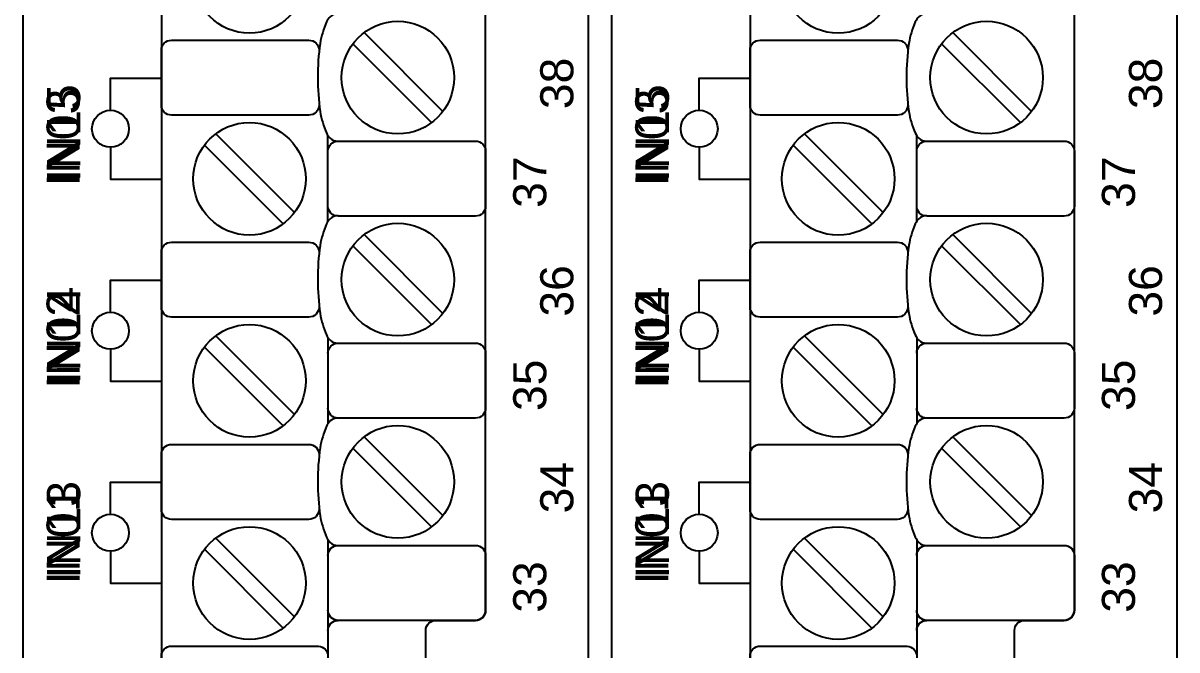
# Model space of a CAD drawing. Extents: x 1 to 47.7, y 0.3 to 34.2.
# Drawn here: x 35.039 to 38.469, y 15 to 16.862 of the extents above; entities that cross this region are included whole.
import ezdxf

# ---------------------------------------------------------------- set-up
doc = ezdxf.new("R2010")
doc.units = 0
doc.header["$MEASUREMENT"] = 0
for name, color, linetype in [('5_1__0__EMPTY', 7, 'CONTINUOUS'), ('5_2__2___8__OPTOISO_IND_LS', 7, 'CONTINUOUS'), ('5_3__7___8__OPTOISO_IND_LS', 7, 'CONTINUOUS'), ('5_4__4___24__OPTOISO_LS_IN', 7, 'CONTINUOUS'), ('5_5__D___24__OPTOISO_LS_IN', 7, 'CONTINUOUS'), ('5_6__8___8__OPTOISO_IND_LS', 7, 'CONTINUOUS'), ('6_1__0__EMPTY', 7, 'CONTINUOUS'), ('6_2__2___8__OPTOISO_IND_LS', 7, 'CONTINUOUS'), ('6_3__7___8__OPTOISO_IND_LS', 7, 'CONTINUOUS'), ('6_4__4___24__OPTOISO_LS_IN', 7, 'CONTINUOUS'), ('6_5__D___24__OPTOISO_LS_IN', 7, 'CONTINUOUS'), ('6_6__8___8__OPTOISO_IND_LS', 7, 'CONTINUOUS'), ('7_0______DWG_', 7, 'CONTINUOUS')]:
    doc.layers.add(name, color=color, linetype=linetype)
doc.styles.add('ARIAL', font='arial.ttf')

msp = doc.modelspace()

# ---------------------------------------------------------------- linework, layer by layer
at = {"layer": '5_1__0__EMPTY'}
msp.add_lwpolyline([(35.4497, 19.7815), (35.4497, 14.8004, 0.414215), (35.4797, 14.7704), (35.7925, 14.7705), (36.0373, 14.6796, 0.47859), (36.2358, 14.8246), (36.2358, 15.058, -0.414214), (36.2658, 15.088), (36.3838, 15.088, 0.414213), (36.4138, 15.118), (36.4139, 20.0998, 0.414214), (36.3839, 20.1298), (36.0709, 20.1298), (35.8261, 20.2207, 0.480048), (35.6279, 20.0757), (35.6279, 19.8415, -0.414214), (35.5979, 19.8115), (35.4797, 19.8115, 0.414212), (35.4497, 19.7815), (35.4497, 19.7815)], format="xyb", dxfattribs=at)
at = {"layer": '5_2__2___8__OPTOISO_IND_LS'}
for points in [[(36.3838, 15.088, 0.414213), (36.4138, 15.118), (36.4139, 20.0998, 0.414214), (36.3839, 20.1298), (36.0709, 20.1298), (35.8261, 20.2207, 0.480048), (35.6279, 20.0757), (35.6279, 19.8415, -0.414214), (35.5979, 19.8115), (35.4797, 19.8115, 0.414212), (35.4497, 19.7815), (35.4497, 19.7815), (35.4497, 14.8004, 0.414215), (35.4797, 14.7704), (35.7925, 14.7705), (36.0373, 14.6796, 0.47859), (36.2358, 14.8246), (36.2358, 15.058, -0.414214), (36.2658, 15.088)], [(35.9751, 16.8895, 0.191033), (35.9512, 16.881, 0.081668), (35.941, 16.8654, 0.0591), (35.9217, 16.8017, 0.034646), (35.9146, 16.7001, 0.03436), (35.9217, 16.5995, 0.0591), (35.941, 16.5357, 0.081668), (35.9512, 16.5201, 0.191033), (35.9751, 16.5116)], [(35.9184, 16.6265), (35.9184, 16.6186, -0.414214), (35.8884, 16.5886), (35.4797, 16.5886, -0.414214), (35.4497, 16.6186), (35.4497, 16.7814, -0.414214), (35.4797, 16.8114), (35.8884, 16.8114, -0.414214), (35.9184, 16.7814), (35.9184, 16.7746)], [(35.9451, 16.4816, -0.414214), (35.9751, 16.5116), (36.3838, 16.5116, -0.414214), (36.4138, 16.4816), (36.4138, 16.3187, -0.414214), (36.3838, 16.2887), (35.9751, 16.2887, -0.414214), (35.9451, 16.3187)], [(35.9751, 16.2895, 0.191033), (35.9512, 16.281, 0.081668), (35.941, 16.2654, 0.0591), (35.9217, 16.2017, 0.034646), (35.9146, 16.1001, 0.03436), (35.9217, 15.9994, 0.0591), (35.941, 15.9357, 0.081668), (35.9512, 15.9201, 0.191033), (35.9751, 15.9116)], [(35.9184, 16.0265), (35.9184, 16.0186, -0.414214), (35.8884, 15.9886), (35.4797, 15.9886, -0.414214), (35.4497, 16.0186), (35.4497, 16.1814, -0.414214), (35.4797, 16.2114), (35.8884, 16.2114, -0.414214), (35.9184, 16.1814), (35.9184, 16.1746)], [(35.9451, 15.8816, -0.414214), (35.9751, 15.9116), (36.3838, 15.9116, -0.414214), (36.4138, 15.8816), (36.4138, 15.7187, -0.414214), (36.3838, 15.6887), (35.9751, 15.6887, -0.414214), (35.9451, 15.7187)], [(35.9751, 15.6887, 0.191033), (35.9512, 15.6802, 0.081668), (35.941, 15.6646, 0.0591), (35.9217, 15.6009, 0.034646), (35.9146, 15.4994, 0.03436), (35.9217, 15.3987, 0.0591), (35.941, 15.335, 0.081668), (35.9512, 15.3193, 0.191033), (35.9751, 15.3108)], [(35.9184, 15.4257), (35.9184, 15.4178, -0.414214), (35.8884, 15.3878), (35.4797, 15.3878, -0.414214), (35.4497, 15.4178), (35.4497, 15.5807, -0.414214), (35.4797, 15.6107), (35.8884, 15.6107, -0.414214), (35.9184, 15.5807), (35.9184, 15.5739)], [(35.9451, 15.3273), (35.9451, 14.9692), (35.8553, 14.7833, -0.241986), (35.8355, 14.7705), (35.4797, 14.7704, -0.422157), (35.4498, 14.7971), (35.4497, 14.9814, -0.414214), (35.4797, 15.0114), (35.9168, 15.0114, -0.390527), (35.9451, 14.9814)], [(35.9451, 15.2808, -0.414214), (35.9751, 15.3108), (36.3838, 15.3108, -0.414214), (36.4138, 15.2808), (36.4138, 15.118, -0.414214), (36.3838, 15.088), (35.9751, 15.088, -0.414214), (35.9451, 15.118)], [(35.9451, 15.058, -0.414214), (35.9751, 15.088)]]:
    msp.add_lwpolyline(points, format="xyb", dxfattribs=at)
for points in [[(36.0525, 16.8339), (36.2866, 16.5998)], [(36.019, 16.8005), (36.2532, 16.5664)], [(35.2985, 16.6032), (35.2985, 16.6982), (35.4497, 16.6982)], [(35.6115, 16.5333), (35.8456, 16.2991)], [(35.5781, 16.4999), (35.8122, 16.2657)], [(35.9451, 16.273), (35.9451, 16.5281)], [(35.2985, 16.4932), (35.2985, 16.3982), (35.4497, 16.3982)], [(36.0525, 16.2339), (36.2866, 15.9998)], [(36.019, 16.2005), (36.2532, 15.9663)], [(35.2985, 16.0032), (35.2985, 16.0982), (35.4497, 16.0982)], [(35.6115, 15.9333), (35.8456, 15.6991)], [(35.9451, 15.9281), (35.9451, 15.6722)], [(35.2985, 15.8932), (35.2985, 15.7982), (35.4497, 15.7982)], [(35.5781, 15.8999), (35.8122, 15.6657)], [(36.0525, 15.6332), (36.2866, 15.399)], [(36.019, 15.5997), (36.2532, 15.3656)], [(35.2985, 15.4032), (35.2985, 15.4982), (35.4497, 15.4982)], [(35.6115, 15.3325), (35.8456, 15.0984)], [(35.5781, 15.2991), (35.8122, 15.0649)], [(35.2985, 15.2932), (35.2985, 15.1982), (35.4497, 15.1982)]]:
    msp.add_lwpolyline(points, dxfattribs=at)
for centre, radius in [((35.7118, 16.9995), 0.1673), ((36.1528, 16.7001), 0.1673), ((35.2985, 16.5482), 0.055), ((35.7118, 16.3995), 0.1673), ((36.1528, 16.1001), 0.1673), ((35.2985, 15.9482), 0.055), ((35.7118, 15.7995), 0.1673), ((36.1528, 15.4994), 0.1673), ((35.2985, 15.3482), 0.055), ((35.7118, 15.1987), 0.1673)]:
    msp.add_circle(centre, radius, dxfattribs=at)
at = {"layer": '5_3__7___8__OPTOISO_IND_LS'}
for points in [[(36.3838, 15.088, 0.414213), (36.4138, 15.118), (36.4139, 20.0998, 0.414214), (36.3839, 20.1298), (36.0709, 20.1298), (35.8261, 20.2207, 0.480048), (35.6279, 20.0757), (35.6279, 19.8415, -0.414214), (35.5979, 19.8115), (35.4797, 19.8115, 0.414212), (35.4497, 19.7815), (35.4497, 19.7815), (35.4497, 14.8004, 0.414215), (35.4797, 14.7704), (35.7925, 14.7705), (36.0373, 14.6796, 0.47859), (36.2358, 14.8246), (36.2358, 15.058, -0.414214), (36.2658, 15.088)], [(35.9751, 16.8895, 0.191033), (35.9512, 16.881, 0.081668), (35.941, 16.8654, 0.0591), (35.9217, 16.8017, 0.034646), (35.9146, 16.7001, 0.03436), (35.9217, 16.5995, 0.0591), (35.941, 16.5357, 0.081668), (35.9512, 16.5201, 0.191033), (35.9751, 16.5116)], [(35.9184, 16.6265), (35.9184, 16.6186, -0.414214), (35.8884, 16.5886), (35.4797, 16.5886, -0.414214), (35.4497, 16.6186), (35.4497, 16.7814, -0.414214), (35.4797, 16.8114), (35.8884, 16.8114, -0.414214), (35.9184, 16.7814), (35.9184, 16.7746)], [(35.9451, 16.4816, -0.414214), (35.9751, 16.5116), (36.3838, 16.5116, -0.414214), (36.4138, 16.4816), (36.4138, 16.3187, -0.414214), (36.3838, 16.2887), (35.9751, 16.2887, -0.414214), (35.9451, 16.3187)], [(35.9751, 16.2895, 0.191033), (35.9512, 16.281, 0.081668), (35.941, 16.2654, 0.0591), (35.9217, 16.2017, 0.034646), (35.9146, 16.1001, 0.03436), (35.9217, 15.9994, 0.0591), (35.941, 15.9357, 0.081668), (35.9512, 15.9201, 0.191033), (35.9751, 15.9116)], [(35.9184, 16.0265), (35.9184, 16.0186, -0.414214), (35.8884, 15.9886), (35.4797, 15.9886, -0.414214), (35.4497, 16.0186), (35.4497, 16.1814, -0.414214), (35.4797, 16.2114), (35.8884, 16.2114, -0.414214), (35.9184, 16.1814), (35.9184, 16.1746)], [(35.9451, 15.8816, -0.414214), (35.9751, 15.9116), (36.3838, 15.9116, -0.414214), (36.4138, 15.8816), (36.4138, 15.7187, -0.414214), (36.3838, 15.6887), (35.9751, 15.6887, -0.414214), (35.9451, 15.7187)], [(35.9751, 15.6887, 0.191033), (35.9512, 15.6802, 0.081668), (35.941, 15.6646, 0.0591), (35.9217, 15.6009, 0.034646), (35.9146, 15.4994, 0.03436), (35.9217, 15.3987, 0.0591), (35.941, 15.335, 0.081668), (35.9512, 15.3193, 0.191033), (35.9751, 15.3108)], [(35.9184, 15.4257), (35.9184, 15.4178, -0.414214), (35.8884, 15.3878), (35.4797, 15.3878, -0.414214), (35.4497, 15.4178), (35.4497, 15.5807, -0.414214), (35.4797, 15.6107), (35.8884, 15.6107, -0.414214), (35.9184, 15.5807), (35.9184, 15.5739)], [(35.9451, 15.3273), (35.9451, 14.9692), (35.8553, 14.7833, -0.241986), (35.8355, 14.7705), (35.4797, 14.7704, -0.422157), (35.4498, 14.7971), (35.4497, 14.9814, -0.414214), (35.4797, 15.0114), (35.9168, 15.0114, -0.390527), (35.9451, 14.9814)], [(35.9451, 15.2808, -0.414214), (35.9751, 15.3108), (36.3838, 15.3108, -0.414214), (36.4138, 15.2808), (36.4138, 15.118, -0.414214), (36.3838, 15.088), (35.9751, 15.088, -0.414214), (35.9451, 15.118)], [(35.9451, 15.058, -0.414214), (35.9751, 15.088)]]:
    msp.add_lwpolyline(points, format="xyb", dxfattribs=at)
for points in [[(36.0525, 16.8339), (36.2866, 16.5998)], [(36.019, 16.8005), (36.2532, 16.5664)], [(35.2985, 16.6032), (35.2985, 16.6982), (35.4497, 16.6982)], [(35.6115, 16.5333), (35.8456, 16.2991)], [(35.5781, 16.4999), (35.8122, 16.2657)], [(35.9451, 16.273), (35.9451, 16.5281)], [(35.2985, 16.4932), (35.2985, 16.3982), (35.4497, 16.3982)], [(36.0525, 16.2339), (36.2866, 15.9998)], [(36.019, 16.2005), (36.2532, 15.9663)], [(35.2985, 16.0032), (35.2985, 16.0982), (35.4497, 16.0982)], [(35.6115, 15.9333), (35.8456, 15.6991)], [(35.9451, 15.9281), (35.9451, 15.6722)], [(35.2985, 15.8932), (35.2985, 15.7982), (35.4497, 15.7982)], [(35.5781, 15.8999), (35.8122, 15.6657)], [(36.0525, 15.6332), (36.2866, 15.399)], [(36.019, 15.5997), (36.2532, 15.3656)], [(35.2985, 15.4032), (35.2985, 15.4982), (35.4497, 15.4982)], [(35.6115, 15.3325), (35.8456, 15.0984)], [(35.5781, 15.2991), (35.8122, 15.0649)], [(35.2985, 15.2932), (35.2985, 15.1982), (35.4497, 15.1982)]]:
    msp.add_lwpolyline(points, dxfattribs=at)
for centre, radius in [((35.7118, 16.9995), 0.1673), ((36.1528, 16.7001), 0.1673), ((35.2985, 16.5482), 0.055), ((35.7118, 16.3995), 0.1673), ((36.1528, 16.1001), 0.1673), ((35.2985, 15.9482), 0.055), ((35.7118, 15.7995), 0.1673), ((36.1528, 15.4994), 0.1673), ((35.2985, 15.3482), 0.055), ((35.7118, 15.1987), 0.1673)]:
    msp.add_circle(centre, radius, dxfattribs=at)
at = {"layer": '5_4__4___24__OPTOISO_LS_IN'}
for points in [[(36.3838, 15.088, 0.414213), (36.4138, 15.118), (36.4139, 20.0998, 0.414214), (36.3839, 20.1298), (36.0709, 20.1298), (35.8261, 20.2207, 0.480048), (35.6279, 20.0757), (35.6279, 19.8415, -0.414214), (35.5979, 19.8115), (35.4797, 19.8115, 0.414212), (35.4497, 19.7815), (35.4497, 19.7815), (35.4497, 14.8004, 0.414215), (35.4797, 14.7704), (35.7925, 14.7705), (36.0373, 14.6796, 0.47859), (36.2358, 14.8246), (36.2358, 15.058, -0.414214), (36.2658, 15.088)], [(35.9751, 16.8895, 0.191033), (35.9512, 16.881, 0.081668), (35.941, 16.8654, 0.0591), (35.9217, 16.8017, 0.034646), (35.9146, 16.7001, 0.03436), (35.9217, 16.5995, 0.0591), (35.941, 16.5357, 0.081668), (35.9512, 16.5201, 0.191033), (35.9751, 16.5116)], [(35.9184, 16.6265), (35.9184, 16.6186, -0.414214), (35.8884, 16.5886), (35.4797, 16.5886, -0.414214), (35.4497, 16.6186), (35.4497, 16.7814, -0.414214), (35.4797, 16.8114), (35.8884, 16.8114, -0.414214), (35.9184, 16.7814), (35.9184, 16.7746)], [(35.9451, 16.4816, -0.414214), (35.9751, 16.5116), (36.3838, 16.5116, -0.414214), (36.4138, 16.4816), (36.4138, 16.3187, -0.414214), (36.3838, 16.2887), (35.9751, 16.2887, -0.414214), (35.9451, 16.3187)], [(35.9751, 16.2895, 0.191033), (35.9512, 16.281, 0.081668), (35.941, 16.2654, 0.0591), (35.9217, 16.2017, 0.034646), (35.9146, 16.1001, 0.03436), (35.9217, 15.9994, 0.0591), (35.941, 15.9357, 0.081668), (35.9512, 15.9201, 0.191033), (35.9751, 15.9116)], [(35.9184, 16.0265), (35.9184, 16.0186, -0.414214), (35.8884, 15.9886), (35.4797, 15.9886, -0.414214), (35.4497, 16.0186), (35.4497, 16.1814, -0.414214), (35.4797, 16.2114), (35.8884, 16.2114, -0.414214), (35.9184, 16.1814), (35.9184, 16.1746)], [(35.9451, 15.8816, -0.414214), (35.9751, 15.9116), (36.3838, 15.9116, -0.414214), (36.4138, 15.8816), (36.4138, 15.7187, -0.414214), (36.3838, 15.6887), (35.9751, 15.6887, -0.414214), (35.9451, 15.7187)], [(35.9751, 15.6887, 0.191033), (35.9512, 15.6802, 0.081668), (35.941, 15.6646, 0.0591), (35.9217, 15.6009, 0.034646), (35.9146, 15.4994, 0.03436), (35.9217, 15.3987, 0.0591), (35.941, 15.335, 0.081668), (35.9512, 15.3193, 0.191033), (35.9751, 15.3108)], [(35.9184, 15.4257), (35.9184, 15.4178, -0.414214), (35.8884, 15.3878), (35.4797, 15.3878, -0.414214), (35.4497, 15.4178), (35.4497, 15.5807, -0.414214), (35.4797, 15.6107), (35.8884, 15.6107, -0.414214), (35.9184, 15.5807), (35.9184, 15.5739)], [(35.9451, 15.3273), (35.9451, 14.9692), (35.8553, 14.7833, -0.241986), (35.8355, 14.7705), (35.4797, 14.7704, -0.422157), (35.4498, 14.7971), (35.4497, 14.9814, -0.414214), (35.4797, 15.0114), (35.9168, 15.0114, -0.390527), (35.9451, 14.9814)], [(35.9451, 15.2808, -0.414214), (35.9751, 15.3108), (36.3838, 15.3108, -0.414214), (36.4138, 15.2808), (36.4138, 15.118, -0.414214), (36.3838, 15.088), (35.9751, 15.088, -0.414214), (35.9451, 15.118)], [(35.9451, 15.058, -0.414214), (35.9751, 15.088)]]:
    msp.add_lwpolyline(points, format="xyb", dxfattribs=at)
for points in [[(36.0525, 16.8339), (36.2866, 16.5998)], [(36.019, 16.8005), (36.2532, 16.5664)], [(35.2985, 16.6031), (35.2985, 16.6982), (35.4497, 16.6982)], [(35.6115, 16.5333), (35.8456, 16.2991)], [(35.5781, 16.4999), (35.8122, 16.2657)], [(35.9451, 16.273), (35.9451, 16.5281)], [(35.2985, 16.4931), (35.2985, 16.3982), (35.4497, 16.3982)], [(36.0525, 16.2339), (36.2866, 15.9998)], [(36.019, 16.2005), (36.2532, 15.9663)], [(35.2985, 16.0031), (35.2985, 16.0982), (35.4497, 16.0982)], [(35.6115, 15.9333), (35.8456, 15.6991)], [(35.9451, 15.9281), (35.9451, 15.6722)], [(35.2985, 15.8931), (35.2985, 15.7982), (35.4497, 15.7982)], [(35.5781, 15.8999), (35.8122, 15.6657)], [(36.0525, 15.6332), (36.2866, 15.399)], [(36.019, 15.5997), (36.2532, 15.3656)], [(35.2985, 15.4031), (35.2985, 15.4982), (35.4497, 15.4982)], [(35.6115, 15.3325), (35.8456, 15.0984)], [(35.5781, 15.2991), (35.8122, 15.0649)], [(35.2985, 15.2931), (35.2985, 15.1982), (35.4497, 15.1982)]]:
    msp.add_lwpolyline(points, dxfattribs=at)
for centre, radius in [((35.7118, 16.9995), 0.1673), ((36.1528, 16.7001), 0.1673), ((35.2985, 16.5481), 0.055), ((35.7118, 16.3995), 0.1673), ((36.1528, 16.1001), 0.1673), ((35.2985, 15.9481), 0.055), ((35.7118, 15.7995), 0.1673), ((36.1528, 15.4994), 0.1673), ((35.2985, 15.3481), 0.055), ((35.7118, 15.1987), 0.1673)]:
    msp.add_circle(centre, radius, dxfattribs=at)
at = {"layer": '5_5__D___24__OPTOISO_LS_IN'}
for points in [[(36.3838, 15.088, 0.414213), (36.4138, 15.118), (36.4139, 20.0998, 0.414214), (36.3839, 20.1298), (36.0709, 20.1298), (35.8261, 20.2207, 0.480048), (35.6279, 20.0757), (35.6279, 19.8415, -0.414214), (35.5979, 19.8115), (35.4797, 19.8115, 0.414212), (35.4497, 19.7815), (35.4497, 19.7815), (35.4497, 14.8004, 0.414215), (35.4797, 14.7704), (35.7925, 14.7705), (36.0373, 14.6796, 0.47859), (36.2358, 14.8246), (36.2358, 15.058, -0.414214), (36.2658, 15.088)], [(35.9751, 16.8895, 0.191033), (35.9512, 16.881, 0.081668), (35.941, 16.8654, 0.0591), (35.9217, 16.8017, 0.034646), (35.9146, 16.7001, 0.03436), (35.9217, 16.5995, 0.0591), (35.941, 16.5357, 0.081668), (35.9512, 16.5201, 0.191033), (35.9751, 16.5116)], [(35.9184, 16.6265), (35.9184, 16.6186, -0.414214), (35.8884, 16.5886), (35.4797, 16.5886, -0.414214), (35.4497, 16.6186), (35.4497, 16.7814, -0.414214), (35.4797, 16.8114), (35.8884, 16.8114, -0.414214), (35.9184, 16.7814), (35.9184, 16.7746)], [(35.9451, 16.4816, -0.414214), (35.9751, 16.5116), (36.3838, 16.5116, -0.414214), (36.4138, 16.4816), (36.4138, 16.3187, -0.414214), (36.3838, 16.2887), (35.9751, 16.2887, -0.414214), (35.9451, 16.3187)], [(35.9751, 16.2895, 0.191033), (35.9512, 16.281, 0.081668), (35.941, 16.2654, 0.0591), (35.9217, 16.2017, 0.034646), (35.9146, 16.1001, 0.03436), (35.9217, 15.9994, 0.0591), (35.941, 15.9357, 0.081668), (35.9512, 15.9201, 0.191033), (35.9751, 15.9116)], [(35.9184, 16.0265), (35.9184, 16.0186, -0.414214), (35.8884, 15.9886), (35.4797, 15.9886, -0.414214), (35.4497, 16.0186), (35.4497, 16.1814, -0.414214), (35.4797, 16.2114), (35.8884, 16.2114, -0.414214), (35.9184, 16.1814), (35.9184, 16.1746)], [(35.9451, 15.8816, -0.414214), (35.9751, 15.9116), (36.3838, 15.9116, -0.414214), (36.4138, 15.8816), (36.4138, 15.7187, -0.414214), (36.3838, 15.6887), (35.9751, 15.6887, -0.414214), (35.9451, 15.7187)], [(35.9751, 15.6887, 0.191033), (35.9512, 15.6802, 0.081668), (35.941, 15.6646, 0.0591), (35.9217, 15.6009, 0.034646), (35.9146, 15.4994, 0.03436), (35.9217, 15.3987, 0.0591), (35.941, 15.335, 0.081668), (35.9512, 15.3193, 0.191033), (35.9751, 15.3108)], [(35.9184, 15.4257), (35.9184, 15.4178, -0.414214), (35.8884, 15.3878), (35.4797, 15.3878, -0.414214), (35.4497, 15.4178), (35.4497, 15.5807, -0.414214), (35.4797, 15.6107), (35.8884, 15.6107, -0.414214), (35.9184, 15.5807), (35.9184, 15.5739)], [(35.9451, 15.3273), (35.9451, 14.9692), (35.8553, 14.7833, -0.241986), (35.8355, 14.7705), (35.4797, 14.7704, -0.422157), (35.4498, 14.7971), (35.4497, 14.9814, -0.414214), (35.4797, 15.0114), (35.9168, 15.0114, -0.390527), (35.9451, 14.9814)], [(35.9451, 15.2808, -0.414214), (35.9751, 15.3108), (36.3838, 15.3108, -0.414214), (36.4138, 15.2808), (36.4138, 15.118, -0.414214), (36.3838, 15.088), (35.9751, 15.088, -0.414214), (35.9451, 15.118)], [(35.9451, 15.058, -0.414214), (35.9751, 15.088)]]:
    msp.add_lwpolyline(points, format="xyb", dxfattribs=at)
for points in [[(36.0525, 16.8339), (36.2866, 16.5998)], [(36.019, 16.8005), (36.2532, 16.5664)], [(35.2985, 16.6031), (35.2985, 16.6982), (35.4497, 16.6982)], [(35.6115, 16.5333), (35.8456, 16.2991)], [(35.5781, 16.4999), (35.8122, 16.2657)], [(35.9451, 16.273), (35.9451, 16.5281)], [(35.2985, 16.4931), (35.2985, 16.3982), (35.4497, 16.3982)], [(36.0525, 16.2339), (36.2866, 15.9998)], [(36.019, 16.2005), (36.2532, 15.9663)], [(35.2985, 16.0031), (35.2985, 16.0982), (35.4497, 16.0982)], [(35.6115, 15.9333), (35.8456, 15.6991)], [(35.9451, 15.9281), (35.9451, 15.6722)], [(35.2985, 15.8931), (35.2985, 15.7982), (35.4497, 15.7982)], [(35.5781, 15.8999), (35.8122, 15.6657)], [(36.0525, 15.6332), (36.2866, 15.399)], [(36.019, 15.5997), (36.2532, 15.3656)], [(35.2985, 15.4031), (35.2985, 15.4982), (35.4497, 15.4982)], [(35.6115, 15.3325), (35.8456, 15.0984)], [(35.5781, 15.2991), (35.8122, 15.0649)], [(35.2985, 15.2931), (35.2985, 15.1982), (35.4497, 15.1982)]]:
    msp.add_lwpolyline(points, dxfattribs=at)
for centre, radius in [((35.7118, 16.9995), 0.1673), ((36.1528, 16.7001), 0.1673), ((35.2985, 16.5481), 0.055), ((35.7118, 16.3995), 0.1673), ((36.1528, 16.1001), 0.1673), ((35.2985, 15.9481), 0.055), ((35.7118, 15.7995), 0.1673), ((36.1528, 15.4994), 0.1673), ((35.2985, 15.3481), 0.055), ((35.7118, 15.1987), 0.1673)]:
    msp.add_circle(centre, radius, dxfattribs=at)
at = {"layer": '5_6__8___8__OPTOISO_IND_LS'}
for points in [[(36.3838, 15.088, 0.414213), (36.4138, 15.118), (36.4139, 20.0998, 0.414214), (36.3839, 20.1298), (36.0709, 20.1298), (35.8261, 20.2207, 0.480048), (35.6279, 20.0757), (35.6279, 19.8415, -0.414214), (35.5979, 19.8115), (35.4797, 19.8115, 0.414212), (35.4497, 19.7815), (35.4497, 19.7815), (35.4497, 14.8004, 0.414215), (35.4797, 14.7704), (35.7925, 14.7705), (36.0373, 14.6796, 0.47859), (36.2358, 14.8246), (36.2358, 15.058, -0.414214), (36.2658, 15.088)], [(35.9751, 16.8895, 0.191033), (35.9512, 16.881, 0.081668), (35.941, 16.8654, 0.0591), (35.9217, 16.8017, 0.034646), (35.9146, 16.7001, 0.03436), (35.9217, 16.5995, 0.0591), (35.941, 16.5357, 0.081668), (35.9512, 16.5201, 0.191033), (35.9751, 16.5116)], [(35.9184, 16.6265), (35.9184, 16.6186, -0.414214), (35.8884, 16.5886), (35.4797, 16.5886, -0.414214), (35.4497, 16.6186), (35.4497, 16.7814, -0.414214), (35.4797, 16.8114), (35.8884, 16.8114, -0.414214), (35.9184, 16.7814), (35.9184, 16.7746)], [(35.9451, 16.4816, -0.414214), (35.9751, 16.5116), (36.3838, 16.5116, -0.414214), (36.4138, 16.4816), (36.4138, 16.3187, -0.414214), (36.3838, 16.2887), (35.9751, 16.2887, -0.414214), (35.9451, 16.3187)], [(35.9751, 16.2895, 0.191033), (35.9512, 16.281, 0.081668), (35.941, 16.2654, 0.0591), (35.9217, 16.2017, 0.034646), (35.9146, 16.1001, 0.03436), (35.9217, 15.9994, 0.0591), (35.941, 15.9357, 0.081668), (35.9512, 15.9201, 0.191033), (35.9751, 15.9116)], [(35.9184, 16.0265), (35.9184, 16.0186, -0.414214), (35.8884, 15.9886), (35.4797, 15.9886, -0.414214), (35.4497, 16.0186), (35.4497, 16.1814, -0.414214), (35.4797, 16.2114), (35.8884, 16.2114, -0.414214), (35.9184, 16.1814), (35.9184, 16.1746)], [(35.9451, 15.8816, -0.414214), (35.9751, 15.9116), (36.3838, 15.9116, -0.414214), (36.4138, 15.8816), (36.4138, 15.7187, -0.414214), (36.3838, 15.6887), (35.9751, 15.6887, -0.414214), (35.9451, 15.7187)], [(35.9751, 15.6887, 0.191033), (35.9512, 15.6802, 0.081668), (35.941, 15.6646, 0.0591), (35.9217, 15.6009, 0.034646), (35.9146, 15.4994, 0.03436), (35.9217, 15.3987, 0.0591), (35.941, 15.335, 0.081668), (35.9512, 15.3193, 0.191033), (35.9751, 15.3108)], [(35.9184, 15.4257), (35.9184, 15.4178, -0.414214), (35.8884, 15.3878), (35.4797, 15.3878, -0.414214), (35.4497, 15.4178), (35.4497, 15.5807, -0.414214), (35.4797, 15.6107), (35.8884, 15.6107, -0.414214), (35.9184, 15.5807), (35.9184, 15.5739)], [(35.9451, 15.3273), (35.9451, 14.9692), (35.8553, 14.7833, -0.241986), (35.8355, 14.7705), (35.4797, 14.7704, -0.422157), (35.4498, 14.7971), (35.4497, 14.9814, -0.414214), (35.4797, 15.0114), (35.9168, 15.0114, -0.390527), (35.9451, 14.9814)], [(35.9451, 15.2808, -0.414214), (35.9751, 15.3108), (36.3838, 15.3108, -0.414214), (36.4138, 15.2808), (36.4138, 15.118, -0.414214), (36.3838, 15.088), (35.9751, 15.088, -0.414214), (35.9451, 15.118)], [(35.9451, 15.058, -0.414214), (35.9751, 15.088)]]:
    msp.add_lwpolyline(points, format="xyb", dxfattribs=at)
for points in [[(36.0525, 16.8339), (36.2866, 16.5998)], [(36.019, 16.8005), (36.2532, 16.5664)], [(35.2985, 16.6032), (35.2985, 16.6982), (35.4497, 16.6982)], [(35.6115, 16.5333), (35.8456, 16.2991)], [(35.5781, 16.4999), (35.8122, 16.2657)], [(35.9451, 16.273), (35.9451, 16.5281)], [(35.2985, 16.4932), (35.2985, 16.3982), (35.4497, 16.3982)], [(36.0525, 16.2339), (36.2866, 15.9998)], [(36.019, 16.2005), (36.2532, 15.9663)], [(35.2985, 16.0032), (35.2985, 16.0982), (35.4497, 16.0982)], [(35.6115, 15.9333), (35.8456, 15.6991)], [(35.9451, 15.9281), (35.9451, 15.6722)], [(35.2985, 15.8932), (35.2985, 15.7982), (35.4497, 15.7982)], [(35.5781, 15.8999), (35.8122, 15.6657)], [(36.0525, 15.6332), (36.2866, 15.399)], [(36.019, 15.5997), (36.2532, 15.3656)], [(35.2985, 15.4032), (35.2985, 15.4982), (35.4497, 15.4982)], [(35.6115, 15.3325), (35.8456, 15.0984)], [(35.5781, 15.2991), (35.8122, 15.0649)], [(35.2985, 15.2932), (35.2985, 15.1982), (35.4497, 15.1982)]]:
    msp.add_lwpolyline(points, dxfattribs=at)
for centre, radius in [((35.7118, 16.9995), 0.1673), ((36.1528, 16.7001), 0.1673), ((35.2985, 16.5482), 0.055), ((35.7118, 16.3995), 0.1673), ((36.1528, 16.1001), 0.1673), ((35.2985, 15.9482), 0.055), ((35.7118, 15.7995), 0.1673), ((36.1528, 15.4994), 0.1673), ((35.2985, 15.3482), 0.055), ((35.7118, 15.1987), 0.1673)]:
    msp.add_circle(centre, radius, dxfattribs=at)
at = {"layer": '6_1__0__EMPTY'}
msp.add_lwpolyline([(37.1997, 19.7815), (37.1997, 14.8004, 0.414215), (37.2297, 14.7704), (37.5425, 14.7705), (37.7873, 14.6796, 0.47859), (37.9858, 14.8246), (37.9858, 15.058, -0.414214), (38.0158, 15.088), (38.1338, 15.088, 0.414213), (38.1638, 15.118), (38.1639, 20.0998, 0.414214), (38.1339, 20.1298), (37.8209, 20.1298), (37.5761, 20.2207, 0.480048), (37.3779, 20.0757), (37.3779, 19.8415, -0.414214), (37.3479, 19.8115), (37.2297, 19.8115, 0.414212), (37.1997, 19.7815), (37.1997, 19.7815)], format="xyb", dxfattribs=at)
at = {"layer": '6_2__2___8__OPTOISO_IND_LS'}
for points in [[(38.1338, 15.088, 0.414213), (38.1638, 15.118), (38.1639, 20.0998, 0.414214), (38.1339, 20.1298), (37.8209, 20.1298), (37.5761, 20.2207, 0.480048), (37.3779, 20.0757), (37.3779, 19.8415, -0.414214), (37.3479, 19.8115), (37.2297, 19.8115, 0.414212), (37.1997, 19.7815), (37.1997, 19.7815), (37.1997, 14.8004, 0.414215), (37.2297, 14.7704), (37.5425, 14.7705), (37.7873, 14.6796, 0.47859), (37.9858, 14.8246), (37.9858, 15.058, -0.414214), (38.0158, 15.088)], [(37.7251, 16.8895, 0.191033), (37.7012, 16.881, 0.081668), (37.691, 16.8654, 0.0591), (37.6717, 16.8017, 0.034646), (37.6646, 16.7001, 0.03436), (37.6717, 16.5995, 0.0591), (37.691, 16.5357, 0.081668), (37.7012, 16.5201, 0.191033), (37.7251, 16.5116)], [(37.6684, 16.6265), (37.6684, 16.6186, -0.414214), (37.6384, 16.5886), (37.2297, 16.5886, -0.414214), (37.1997, 16.6186), (37.1997, 16.7814, -0.414214), (37.2297, 16.8114), (37.6384, 16.8114, -0.414214), (37.6684, 16.7814), (37.6684, 16.7746)], [(37.6951, 16.4816, -0.414214), (37.7251, 16.5116), (38.1338, 16.5116, -0.414214), (38.1638, 16.4816), (38.1638, 16.3187, -0.414214), (38.1338, 16.2887), (37.7251, 16.2887, -0.414214), (37.6951, 16.3187)], [(37.7251, 16.2895, 0.191033), (37.7012, 16.281, 0.081668), (37.691, 16.2654, 0.0591), (37.6717, 16.2017, 0.034646), (37.6646, 16.1001, 0.03436), (37.6717, 15.9994, 0.0591), (37.691, 15.9357, 0.081668), (37.7012, 15.9201, 0.191033), (37.7251, 15.9116)], [(37.6684, 16.0265), (37.6684, 16.0186, -0.414214), (37.6384, 15.9886), (37.2297, 15.9886, -0.414214), (37.1997, 16.0186), (37.1997, 16.1814, -0.414214), (37.2297, 16.2114), (37.6384, 16.2114, -0.414214), (37.6684, 16.1814), (37.6684, 16.1746)], [(37.6951, 15.8816, -0.414214), (37.7251, 15.9116), (38.1338, 15.9116, -0.414214), (38.1638, 15.8816), (38.1638, 15.7187, -0.414214), (38.1338, 15.6887), (37.7251, 15.6887, -0.414214), (37.6951, 15.7187)], [(37.7251, 15.6887, 0.191033), (37.7012, 15.6802, 0.081668), (37.691, 15.6646, 0.0591), (37.6717, 15.6009, 0.034646), (37.6646, 15.4994, 0.03436), (37.6717, 15.3987, 0.0591), (37.691, 15.335, 0.081668), (37.7012, 15.3193, 0.191033), (37.7251, 15.3108)], [(37.6684, 15.4257), (37.6684, 15.4178, -0.414214), (37.6384, 15.3878), (37.2297, 15.3878, -0.414214), (37.1997, 15.4178), (37.1997, 15.5807, -0.414214), (37.2297, 15.6107), (37.6384, 15.6107, -0.414214), (37.6684, 15.5807), (37.6684, 15.5739)], [(37.6951, 15.3273), (37.6951, 14.9692), (37.6053, 14.7833, -0.241986), (37.5855, 14.7705), (37.2297, 14.7704, -0.422157), (37.1998, 14.7971), (37.1997, 14.9814, -0.414214), (37.2297, 15.0114), (37.6668, 15.0114, -0.390527), (37.6951, 14.9814)], [(37.6951, 15.2808, -0.414214), (37.7251, 15.3108), (38.1338, 15.3108, -0.414214), (38.1638, 15.2808), (38.1638, 15.118, -0.414214), (38.1338, 15.088), (37.7251, 15.088, -0.414214), (37.6951, 15.118)], [(37.6951, 15.058, -0.414214), (37.7251, 15.088)]]:
    msp.add_lwpolyline(points, format="xyb", dxfattribs=at)
for points in [[(37.8025, 16.8339), (38.0366, 16.5998)], [(37.769, 16.8005), (38.0032, 16.5664)], [(37.0485, 16.6032), (37.0485, 16.6982), (37.1997, 16.6982)], [(37.3615, 16.5333), (37.5956, 16.2991)], [(37.3281, 16.4999), (37.5622, 16.2657)], [(37.6951, 16.273), (37.6951, 16.5281)], [(37.0485, 16.4932), (37.0485, 16.3982), (37.1997, 16.3982)], [(37.8025, 16.2339), (38.0366, 15.9998)], [(37.769, 16.2005), (38.0032, 15.9663)], [(37.0485, 16.0032), (37.0485, 16.0982), (37.1997, 16.0982)], [(37.3615, 15.9333), (37.5956, 15.6991)], [(37.6951, 15.9281), (37.6951, 15.6722)], [(37.0485, 15.8932), (37.0485, 15.7982), (37.1997, 15.7982)], [(37.3281, 15.8999), (37.5622, 15.6657)], [(37.8025, 15.6332), (38.0366, 15.399)], [(37.769, 15.5997), (38.0032, 15.3656)], [(37.0485, 15.4032), (37.0485, 15.4982), (37.1997, 15.4982)], [(37.3615, 15.3325), (37.5956, 15.0984)], [(37.3281, 15.2991), (37.5622, 15.0649)], [(37.0485, 15.2932), (37.0485, 15.1982), (37.1997, 15.1982)]]:
    msp.add_lwpolyline(points, dxfattribs=at)
for centre, radius in [((37.4618, 16.9995), 0.1673), ((37.9028, 16.7001), 0.1673), ((37.0485, 16.5482), 0.055), ((37.4618, 16.3995), 0.1673), ((37.9028, 16.1001), 0.1673), ((37.0485, 15.9482), 0.055), ((37.4618, 15.7995), 0.1673), ((37.9028, 15.4994), 0.1673), ((37.0485, 15.3482), 0.055), ((37.4618, 15.1987), 0.1673)]:
    msp.add_circle(centre, radius, dxfattribs=at)
at = {"layer": '6_3__7___8__OPTOISO_IND_LS'}
for points in [[(38.1338, 15.088, 0.414213), (38.1638, 15.118), (38.1639, 20.0998, 0.414214), (38.1339, 20.1298), (37.8209, 20.1298), (37.5761, 20.2207, 0.480048), (37.3779, 20.0757), (37.3779, 19.8415, -0.414214), (37.3479, 19.8115), (37.2297, 19.8115, 0.414212), (37.1997, 19.7815), (37.1997, 19.7815), (37.1997, 14.8004, 0.414215), (37.2297, 14.7704), (37.5425, 14.7705), (37.7873, 14.6796, 0.47859), (37.9858, 14.8246), (37.9858, 15.058, -0.414214), (38.0158, 15.088)], [(37.7251, 16.8895, 0.191033), (37.7012, 16.881, 0.081668), (37.691, 16.8654, 0.0591), (37.6717, 16.8017, 0.034646), (37.6646, 16.7001, 0.03436), (37.6717, 16.5995, 0.0591), (37.691, 16.5357, 0.081668), (37.7012, 16.5201, 0.191033), (37.7251, 16.5116)], [(37.6684, 16.6265), (37.6684, 16.6186, -0.414214), (37.6384, 16.5886), (37.2297, 16.5886, -0.414214), (37.1997, 16.6186), (37.1997, 16.7814, -0.414214), (37.2297, 16.8114), (37.6384, 16.8114, -0.414214), (37.6684, 16.7814), (37.6684, 16.7746)], [(37.6951, 16.4816, -0.414214), (37.7251, 16.5116), (38.1338, 16.5116, -0.414214), (38.1638, 16.4816), (38.1638, 16.3187, -0.414214), (38.1338, 16.2887), (37.7251, 16.2887, -0.414214), (37.6951, 16.3187)], [(37.7251, 16.2895, 0.191033), (37.7012, 16.281, 0.081668), (37.691, 16.2654, 0.0591), (37.6717, 16.2017, 0.034646), (37.6646, 16.1001, 0.03436), (37.6717, 15.9994, 0.0591), (37.691, 15.9357, 0.081668), (37.7012, 15.9201, 0.191033), (37.7251, 15.9116)], [(37.6684, 16.0265), (37.6684, 16.0186, -0.414214), (37.6384, 15.9886), (37.2297, 15.9886, -0.414214), (37.1997, 16.0186), (37.1997, 16.1814, -0.414214), (37.2297, 16.2114), (37.6384, 16.2114, -0.414214), (37.6684, 16.1814), (37.6684, 16.1746)], [(37.6951, 15.8816, -0.414214), (37.7251, 15.9116), (38.1338, 15.9116, -0.414214), (38.1638, 15.8816), (38.1638, 15.7187, -0.414214), (38.1338, 15.6887), (37.7251, 15.6887, -0.414214), (37.6951, 15.7187)], [(37.7251, 15.6887, 0.191033), (37.7012, 15.6802, 0.081668), (37.691, 15.6646, 0.0591), (37.6717, 15.6009, 0.034646), (37.6646, 15.4994, 0.03436), (37.6717, 15.3987, 0.0591), (37.691, 15.335, 0.081668), (37.7012, 15.3193, 0.191033), (37.7251, 15.3108)], [(37.6684, 15.4257), (37.6684, 15.4178, -0.414214), (37.6384, 15.3878), (37.2297, 15.3878, -0.414214), (37.1997, 15.4178), (37.1997, 15.5807, -0.414214), (37.2297, 15.6107), (37.6384, 15.6107, -0.414214), (37.6684, 15.5807), (37.6684, 15.5739)], [(37.6951, 15.3273), (37.6951, 14.9692), (37.6053, 14.7833, -0.241986), (37.5855, 14.7705), (37.2297, 14.7704, -0.422157), (37.1998, 14.7971), (37.1997, 14.9814, -0.414214), (37.2297, 15.0114), (37.6668, 15.0114, -0.390527), (37.6951, 14.9814)], [(37.6951, 15.2808, -0.414214), (37.7251, 15.3108), (38.1338, 15.3108, -0.414214), (38.1638, 15.2808), (38.1638, 15.118, -0.414214), (38.1338, 15.088), (37.7251, 15.088, -0.414214), (37.6951, 15.118)], [(37.6951, 15.058, -0.414214), (37.7251, 15.088)]]:
    msp.add_lwpolyline(points, format="xyb", dxfattribs=at)
for points in [[(37.8025, 16.8339), (38.0366, 16.5998)], [(37.769, 16.8005), (38.0032, 16.5664)], [(37.0485, 16.6032), (37.0485, 16.6982), (37.1997, 16.6982)], [(37.3615, 16.5333), (37.5956, 16.2991)], [(37.3281, 16.4999), (37.5622, 16.2657)], [(37.6951, 16.273), (37.6951, 16.5281)], [(37.0485, 16.4932), (37.0485, 16.3982), (37.1997, 16.3982)], [(37.8025, 16.2339), (38.0366, 15.9998)], [(37.769, 16.2005), (38.0032, 15.9663)], [(37.0485, 16.0032), (37.0485, 16.0982), (37.1997, 16.0982)], [(37.3615, 15.9333), (37.5956, 15.6991)], [(37.6951, 15.9281), (37.6951, 15.6722)], [(37.0485, 15.8932), (37.0485, 15.7982), (37.1997, 15.7982)], [(37.3281, 15.8999), (37.5622, 15.6657)], [(37.8025, 15.6332), (38.0366, 15.399)], [(37.769, 15.5997), (38.0032, 15.3656)], [(37.0485, 15.4032), (37.0485, 15.4982), (37.1997, 15.4982)], [(37.3615, 15.3325), (37.5956, 15.0984)], [(37.3281, 15.2991), (37.5622, 15.0649)], [(37.0485, 15.2932), (37.0485, 15.1982), (37.1997, 15.1982)]]:
    msp.add_lwpolyline(points, dxfattribs=at)
for centre, radius in [((37.4618, 16.9995), 0.1673), ((37.9028, 16.7001), 0.1673), ((37.0485, 16.5482), 0.055), ((37.4618, 16.3995), 0.1673), ((37.9028, 16.1001), 0.1673), ((37.0485, 15.9482), 0.055), ((37.4618, 15.7995), 0.1673), ((37.9028, 15.4994), 0.1673), ((37.0485, 15.3482), 0.055), ((37.4618, 15.1987), 0.1673)]:
    msp.add_circle(centre, radius, dxfattribs=at)
at = {"layer": '6_4__4___24__OPTOISO_LS_IN'}
for points in [[(38.1338, 15.088, 0.414213), (38.1638, 15.118), (38.1639, 20.0998, 0.414214), (38.1339, 20.1298), (37.8209, 20.1298), (37.5761, 20.2207, 0.480048), (37.3779, 20.0757), (37.3779, 19.8415, -0.414214), (37.3479, 19.8115), (37.2297, 19.8115, 0.414212), (37.1997, 19.7815), (37.1997, 19.7815), (37.1997, 14.8004, 0.414215), (37.2297, 14.7704), (37.5425, 14.7705), (37.7873, 14.6796, 0.47859), (37.9858, 14.8246), (37.9858, 15.058, -0.414214), (38.0158, 15.088)], [(37.7251, 16.8895, 0.191033), (37.7012, 16.881, 0.081668), (37.691, 16.8654, 0.0591), (37.6717, 16.8017, 0.034646), (37.6646, 16.7001, 0.03436), (37.6717, 16.5995, 0.0591), (37.691, 16.5357, 0.081668), (37.7012, 16.5201, 0.191033), (37.7251, 16.5116)], [(37.6684, 16.6265), (37.6684, 16.6186, -0.414214), (37.6384, 16.5886), (37.2297, 16.5886, -0.414214), (37.1997, 16.6186), (37.1997, 16.7814, -0.414214), (37.2297, 16.8114), (37.6384, 16.8114, -0.414214), (37.6684, 16.7814), (37.6684, 16.7746)], [(37.6951, 16.4816, -0.414214), (37.7251, 16.5116), (38.1338, 16.5116, -0.414214), (38.1638, 16.4816), (38.1638, 16.3187, -0.414214), (38.1338, 16.2887), (37.7251, 16.2887, -0.414214), (37.6951, 16.3187)], [(37.7251, 16.2895, 0.191033), (37.7012, 16.281, 0.081668), (37.691, 16.2654, 0.0591), (37.6717, 16.2017, 0.034646), (37.6646, 16.1001, 0.03436), (37.6717, 15.9994, 0.0591), (37.691, 15.9357, 0.081668), (37.7012, 15.9201, 0.191033), (37.7251, 15.9116)], [(37.6684, 16.0265), (37.6684, 16.0186, -0.414214), (37.6384, 15.9886), (37.2297, 15.9886, -0.414214), (37.1997, 16.0186), (37.1997, 16.1814, -0.414214), (37.2297, 16.2114), (37.6384, 16.2114, -0.414214), (37.6684, 16.1814), (37.6684, 16.1746)], [(37.6951, 15.8816, -0.414214), (37.7251, 15.9116), (38.1338, 15.9116, -0.414214), (38.1638, 15.8816), (38.1638, 15.7187, -0.414214), (38.1338, 15.6887), (37.7251, 15.6887, -0.414214), (37.6951, 15.7187)], [(37.7251, 15.6887, 0.191033), (37.7012, 15.6802, 0.081668), (37.691, 15.6646, 0.0591), (37.6717, 15.6009, 0.034646), (37.6646, 15.4994, 0.03436), (37.6717, 15.3987, 0.0591), (37.691, 15.335, 0.081668), (37.7012, 15.3193, 0.191033), (37.7251, 15.3108)], [(37.6684, 15.4257), (37.6684, 15.4178, -0.414214), (37.6384, 15.3878), (37.2297, 15.3878, -0.414214), (37.1997, 15.4178), (37.1997, 15.5807, -0.414214), (37.2297, 15.6107), (37.6384, 15.6107, -0.414214), (37.6684, 15.5807), (37.6684, 15.5739)], [(37.6951, 15.3273), (37.6951, 14.9692), (37.6053, 14.7833, -0.241986), (37.5855, 14.7705), (37.2297, 14.7704, -0.422157), (37.1998, 14.7971), (37.1997, 14.9814, -0.414214), (37.2297, 15.0114), (37.6668, 15.0114, -0.390527), (37.6951, 14.9814)], [(37.6951, 15.2808, -0.414214), (37.7251, 15.3108), (38.1338, 15.3108, -0.414214), (38.1638, 15.2808), (38.1638, 15.118, -0.414214), (38.1338, 15.088), (37.7251, 15.088, -0.414214), (37.6951, 15.118)], [(37.6951, 15.058, -0.414214), (37.7251, 15.088)]]:
    msp.add_lwpolyline(points, format="xyb", dxfattribs=at)
for points in [[(37.8025, 16.8339), (38.0366, 16.5998)], [(37.769, 16.8005), (38.0032, 16.5664)], [(37.0485, 16.6031), (37.0485, 16.6982), (37.1997, 16.6982)], [(37.3615, 16.5333), (37.5956, 16.2991)], [(37.3281, 16.4999), (37.5622, 16.2657)], [(37.6951, 16.273), (37.6951, 16.5281)], [(37.0485, 16.4931), (37.0485, 16.3982), (37.1997, 16.3982)], [(37.8025, 16.2339), (38.0366, 15.9998)], [(37.769, 16.2005), (38.0032, 15.9663)], [(37.0485, 16.0031), (37.0485, 16.0982), (37.1997, 16.0982)], [(37.3615, 15.9333), (37.5956, 15.6991)], [(37.6951, 15.9281), (37.6951, 15.6722)], [(37.0485, 15.8931), (37.0485, 15.7982), (37.1997, 15.7982)], [(37.3281, 15.8999), (37.5622, 15.6657)], [(37.8025, 15.6332), (38.0366, 15.399)], [(37.769, 15.5997), (38.0032, 15.3656)], [(37.0485, 15.4031), (37.0485, 15.4982), (37.1997, 15.4982)], [(37.3615, 15.3325), (37.5956, 15.0984)], [(37.3281, 15.2991), (37.5622, 15.0649)], [(37.0485, 15.2931), (37.0485, 15.1982), (37.1997, 15.1982)]]:
    msp.add_lwpolyline(points, dxfattribs=at)
for centre, radius in [((37.4618, 16.9995), 0.1673), ((37.9028, 16.7001), 0.1673), ((37.0485, 16.5481), 0.055), ((37.4618, 16.3995), 0.1673), ((37.9028, 16.1001), 0.1673), ((37.0485, 15.9481), 0.055), ((37.4618, 15.7995), 0.1673), ((37.9028, 15.4994), 0.1673), ((37.0485, 15.3481), 0.055), ((37.4618, 15.1987), 0.1673)]:
    msp.add_circle(centre, radius, dxfattribs=at)
at = {"layer": '6_5__D___24__OPTOISO_LS_IN'}
for points in [[(38.1338, 15.088, 0.414213), (38.1638, 15.118), (38.1639, 20.0998, 0.414214), (38.1339, 20.1298), (37.8209, 20.1298), (37.5761, 20.2207, 0.480048), (37.3779, 20.0757), (37.3779, 19.8415, -0.414214), (37.3479, 19.8115), (37.2297, 19.8115, 0.414212), (37.1997, 19.7815), (37.1997, 19.7815), (37.1997, 14.8004, 0.414215), (37.2297, 14.7704), (37.5425, 14.7705), (37.7873, 14.6796, 0.47859), (37.9858, 14.8246), (37.9858, 15.058, -0.414214), (38.0158, 15.088)], [(37.7251, 16.8895, 0.191033), (37.7012, 16.881, 0.081668), (37.691, 16.8654, 0.0591), (37.6717, 16.8017, 0.034646), (37.6646, 16.7001, 0.03436), (37.6717, 16.5995, 0.0591), (37.691, 16.5357, 0.081668), (37.7012, 16.5201, 0.191033), (37.7251, 16.5116)], [(37.6684, 16.6265), (37.6684, 16.6186, -0.414214), (37.6384, 16.5886), (37.2297, 16.5886, -0.414214), (37.1997, 16.6186), (37.1997, 16.7814, -0.414214), (37.2297, 16.8114), (37.6384, 16.8114, -0.414214), (37.6684, 16.7814), (37.6684, 16.7746)], [(37.6951, 16.4816, -0.414214), (37.7251, 16.5116), (38.1338, 16.5116, -0.414214), (38.1638, 16.4816), (38.1638, 16.3187, -0.414214), (38.1338, 16.2887), (37.7251, 16.2887, -0.414214), (37.6951, 16.3187)], [(37.7251, 16.2895, 0.191033), (37.7012, 16.281, 0.081668), (37.691, 16.2654, 0.0591), (37.6717, 16.2017, 0.034646), (37.6646, 16.1001, 0.03436), (37.6717, 15.9994, 0.0591), (37.691, 15.9357, 0.081668), (37.7012, 15.9201, 0.191033), (37.7251, 15.9116)], [(37.6684, 16.0265), (37.6684, 16.0186, -0.414214), (37.6384, 15.9886), (37.2297, 15.9886, -0.414214), (37.1997, 16.0186), (37.1997, 16.1814, -0.414214), (37.2297, 16.2114), (37.6384, 16.2114, -0.414214), (37.6684, 16.1814), (37.6684, 16.1746)], [(37.6951, 15.8816, -0.414214), (37.7251, 15.9116), (38.1338, 15.9116, -0.414214), (38.1638, 15.8816), (38.1638, 15.7187, -0.414214), (38.1338, 15.6887), (37.7251, 15.6887, -0.414214), (37.6951, 15.7187)], [(37.7251, 15.6887, 0.191033), (37.7012, 15.6802, 0.081668), (37.691, 15.6646, 0.0591), (37.6717, 15.6009, 0.034646), (37.6646, 15.4994, 0.03436), (37.6717, 15.3987, 0.0591), (37.691, 15.335, 0.081668), (37.7012, 15.3193, 0.191033), (37.7251, 15.3108)], [(37.6684, 15.4257), (37.6684, 15.4178, -0.414214), (37.6384, 15.3878), (37.2297, 15.3878, -0.414214), (37.1997, 15.4178), (37.1997, 15.5807, -0.414214), (37.2297, 15.6107), (37.6384, 15.6107, -0.414214), (37.6684, 15.5807), (37.6684, 15.5739)], [(37.6951, 15.3273), (37.6951, 14.9692), (37.6053, 14.7833, -0.241986), (37.5855, 14.7705), (37.2297, 14.7704, -0.422157), (37.1998, 14.7971), (37.1997, 14.9814, -0.414214), (37.2297, 15.0114), (37.6668, 15.0114, -0.390527), (37.6951, 14.9814)], [(37.6951, 15.2808, -0.414214), (37.7251, 15.3108), (38.1338, 15.3108, -0.414214), (38.1638, 15.2808), (38.1638, 15.118, -0.414214), (38.1338, 15.088), (37.7251, 15.088, -0.414214), (37.6951, 15.118)], [(37.6951, 15.058, -0.414214), (37.7251, 15.088)]]:
    msp.add_lwpolyline(points, format="xyb", dxfattribs=at)
for points in [[(37.8025, 16.8339), (38.0366, 16.5998)], [(37.769, 16.8005), (38.0032, 16.5664)], [(37.0485, 16.6031), (37.0485, 16.6982), (37.1997, 16.6982)], [(37.3615, 16.5333), (37.5956, 16.2991)], [(37.3281, 16.4999), (37.5622, 16.2657)], [(37.6951, 16.273), (37.6951, 16.5281)], [(37.0485, 16.4931), (37.0485, 16.3982), (37.1997, 16.3982)], [(37.8025, 16.2339), (38.0366, 15.9998)], [(37.769, 16.2005), (38.0032, 15.9663)], [(37.0485, 16.0031), (37.0485, 16.0982), (37.1997, 16.0982)], [(37.3615, 15.9333), (37.5956, 15.6991)], [(37.6951, 15.9281), (37.6951, 15.6722)], [(37.0485, 15.8931), (37.0485, 15.7982), (37.1997, 15.7982)], [(37.3281, 15.8999), (37.5622, 15.6657)], [(37.8025, 15.6332), (38.0366, 15.399)], [(37.769, 15.5997), (38.0032, 15.3656)], [(37.0485, 15.4031), (37.0485, 15.4982), (37.1997, 15.4982)], [(37.3615, 15.3325), (37.5956, 15.0984)], [(37.3281, 15.2991), (37.5622, 15.0649)], [(37.0485, 15.2931), (37.0485, 15.1982), (37.1997, 15.1982)]]:
    msp.add_lwpolyline(points, dxfattribs=at)
for centre, radius in [((37.4618, 16.9995), 0.1673), ((37.9028, 16.7001), 0.1673), ((37.0485, 16.5481), 0.055), ((37.4618, 16.3995), 0.1673), ((37.9028, 16.1001), 0.1673), ((37.0485, 15.9481), 0.055), ((37.4618, 15.7995), 0.1673), ((37.9028, 15.4994), 0.1673), ((37.0485, 15.3481), 0.055), ((37.4618, 15.1987), 0.1673)]:
    msp.add_circle(centre, radius, dxfattribs=at)
at = {"layer": '6_6__8___8__OPTOISO_IND_LS'}
for points in [[(38.1338, 15.088, 0.414213), (38.1638, 15.118), (38.1639, 20.0998, 0.414214), (38.1339, 20.1298), (37.8209, 20.1298), (37.5761, 20.2207, 0.480048), (37.3779, 20.0757), (37.3779, 19.8415, -0.414214), (37.3479, 19.8115), (37.2297, 19.8115, 0.414212), (37.1997, 19.7815), (37.1997, 19.7815), (37.1997, 14.8004, 0.414215), (37.2297, 14.7704), (37.5425, 14.7705), (37.7873, 14.6796, 0.47859), (37.9858, 14.8246), (37.9858, 15.058, -0.414214), (38.0158, 15.088)], [(37.7251, 16.8895, 0.191033), (37.7012, 16.881, 0.081668), (37.691, 16.8654, 0.0591), (37.6717, 16.8017, 0.034646), (37.6646, 16.7001, 0.03436), (37.6717, 16.5995, 0.0591), (37.691, 16.5357, 0.081668), (37.7012, 16.5201, 0.191033), (37.7251, 16.5116)], [(37.6684, 16.6265), (37.6684, 16.6186, -0.414214), (37.6384, 16.5886), (37.2297, 16.5886, -0.414214), (37.1997, 16.6186), (37.1997, 16.7814, -0.414214), (37.2297, 16.8114), (37.6384, 16.8114, -0.414214), (37.6684, 16.7814), (37.6684, 16.7746)], [(37.6951, 16.4816, -0.414214), (37.7251, 16.5116), (38.1338, 16.5116, -0.414214), (38.1638, 16.4816), (38.1638, 16.3187, -0.414214), (38.1338, 16.2887), (37.7251, 16.2887, -0.414214), (37.6951, 16.3187)], [(37.7251, 16.2895, 0.191033), (37.7012, 16.281, 0.081668), (37.691, 16.2654, 0.0591), (37.6717, 16.2017, 0.034646), (37.6646, 16.1001, 0.03436), (37.6717, 15.9994, 0.0591), (37.691, 15.9357, 0.081668), (37.7012, 15.9201, 0.191033), (37.7251, 15.9116)], [(37.6684, 16.0265), (37.6684, 16.0186, -0.414214), (37.6384, 15.9886), (37.2297, 15.9886, -0.414214), (37.1997, 16.0186), (37.1997, 16.1814, -0.414214), (37.2297, 16.2114), (37.6384, 16.2114, -0.414214), (37.6684, 16.1814), (37.6684, 16.1746)], [(37.6951, 15.8816, -0.414214), (37.7251, 15.9116), (38.1338, 15.9116, -0.414214), (38.1638, 15.8816), (38.1638, 15.7187, -0.414214), (38.1338, 15.6887), (37.7251, 15.6887, -0.414214), (37.6951, 15.7187)], [(37.7251, 15.6887, 0.191033), (37.7012, 15.6802, 0.081668), (37.691, 15.6646, 0.0591), (37.6717, 15.6009, 0.034646), (37.6646, 15.4994, 0.03436), (37.6717, 15.3987, 0.0591), (37.691, 15.335, 0.081668), (37.7012, 15.3193, 0.191033), (37.7251, 15.3108)], [(37.6684, 15.4257), (37.6684, 15.4178, -0.414214), (37.6384, 15.3878), (37.2297, 15.3878, -0.414214), (37.1997, 15.4178), (37.1997, 15.5807, -0.414214), (37.2297, 15.6107), (37.6384, 15.6107, -0.414214), (37.6684, 15.5807), (37.6684, 15.5739)], [(37.6951, 15.3273), (37.6951, 14.9692), (37.6053, 14.7833, -0.241986), (37.5855, 14.7705), (37.2297, 14.7704, -0.422157), (37.1998, 14.7971), (37.1997, 14.9814, -0.414214), (37.2297, 15.0114), (37.6668, 15.0114, -0.390527), (37.6951, 14.9814)], [(37.6951, 15.2808, -0.414214), (37.7251, 15.3108), (38.1338, 15.3108, -0.414214), (38.1638, 15.2808), (38.1638, 15.118, -0.414214), (38.1338, 15.088), (37.7251, 15.088, -0.414214), (37.6951, 15.118)], [(37.6951, 15.058, -0.414214), (37.7251, 15.088)]]:
    msp.add_lwpolyline(points, format="xyb", dxfattribs=at)
for points in [[(37.8025, 16.8339), (38.0366, 16.5998)], [(37.769, 16.8005), (38.0032, 16.5664)], [(37.0485, 16.6032), (37.0485, 16.6982), (37.1997, 16.6982)], [(37.3615, 16.5333), (37.5956, 16.2991)], [(37.3281, 16.4999), (37.5622, 16.2657)], [(37.6951, 16.273), (37.6951, 16.5281)], [(37.0485, 16.4932), (37.0485, 16.3982), (37.1997, 16.3982)], [(37.8025, 16.2339), (38.0366, 15.9998)], [(37.769, 16.2005), (38.0032, 15.9663)], [(37.0485, 16.0032), (37.0485, 16.0982), (37.1997, 16.0982)], [(37.3615, 15.9333), (37.5956, 15.6991)], [(37.6951, 15.9281), (37.6951, 15.6722)], [(37.0485, 15.8932), (37.0485, 15.7982), (37.1997, 15.7982)], [(37.3281, 15.8999), (37.5622, 15.6657)], [(37.8025, 15.6332), (38.0366, 15.399)], [(37.769, 15.5997), (38.0032, 15.3656)], [(37.0485, 15.4032), (37.0485, 15.4982), (37.1997, 15.4982)], [(37.3615, 15.3325), (37.5956, 15.0984)], [(37.3281, 15.2991), (37.5622, 15.0649)], [(37.0485, 15.2932), (37.0485, 15.1982), (37.1997, 15.1982)]]:
    msp.add_lwpolyline(points, dxfattribs=at)
for centre, radius in [((37.4618, 16.9995), 0.1673), ((37.9028, 16.7001), 0.1673), ((37.0485, 16.5482), 0.055), ((37.4618, 16.3995), 0.1673), ((37.9028, 16.1001), 0.1673), ((37.0485, 15.9482), 0.055), ((37.4618, 15.7995), 0.1673), ((37.9028, 15.4994), 0.1673), ((37.0485, 15.3482), 0.055), ((37.4618, 15.1987), 0.1673)]:
    msp.add_circle(centre, radius, dxfattribs=at)
at = {"layer": '7_0______DWG_'}
for points in [[(35.0387, 3.6192), (35.0387, 20.2795, -0.468367), (35.0987, 20.3295), (36.6687, 20.3295, -0.414132), (36.7187, 20.2795), (36.7187, 3.6192, -0.414214), (36.6687, 3.5692), (35.0887, 3.5692, -0.414287)], [(36.7887, 3.6192), (36.7887, 20.2795, -0.468367), (36.8487, 20.3295), (38.4187, 20.3295, -0.414132), (38.4687, 20.2795), (38.4687, 3.6192, -0.414214), (38.4187, 3.5692), (36.8387, 3.5692, -0.414287)]]:
    msp.add_lwpolyline(points, format="xyb", close=True, dxfattribs=at)

# ---------------------------------------------------------------- texts
at = {"layer": '5_2__2___8__OPTOISO_IND_LS', "style": 'ARIAL'}
for s, p in [('IN03', (35.2069, 16.3772)), ('IN02', (35.2069, 15.7763)), ('IN01', (35.2069, 15.1952))]:
    msp.add_text(s, height=0.09833, rotation=90, dxfattribs=at).set_placement(p)
at = {"layer": '5_3__7___8__OPTOISO_IND_LS', "style": 'ARIAL'}
for s, p in [('IN03', (35.2069, 16.3772)), ('IN02', (35.2069, 15.7763)), ('IN01', (35.2069, 15.1952))]:
    msp.add_text(s, height=0.09833, rotation=90, dxfattribs=at).set_placement(p)
at = {"layer": '5_4__4___24__OPTOISO_LS_IN', "style": 'ARIAL'}
for s, p in [('IN15', (35.2085, 16.3902)), ('IN14', (35.2085, 15.7893)), ('IN13', (35.2085, 15.2118))]:
    msp.add_text(s, height=0.09833, rotation=90, dxfattribs=at).set_placement(p)
at = {"layer": '5_5__D___24__OPTOISO_LS_IN', "style": 'ARIAL'}
for s, p in [('IN15', (35.2085, 16.3902)), ('IN14', (35.2085, 15.7893)), ('IN13', (35.2085, 15.2118))]:
    msp.add_text(s, height=0.09833, rotation=90, dxfattribs=at).set_placement(p)
at = {"layer": '5_6__8___8__OPTOISO_IND_LS', "style": 'ARIAL'}
for s, p in [('IN03', (35.2069, 16.3772)), ('IN02', (35.2069, 15.7763)), ('IN01', (35.2069, 15.1952))]:
    msp.add_text(s, height=0.09833, rotation=90, dxfattribs=at).set_placement(p)
at = {"layer": '6_2__2___8__OPTOISO_IND_LS', "style": 'ARIAL'}
for s, p in [('IN03', (36.9569, 16.3772)), ('IN02', (36.9569, 15.7763)), ('IN01', (36.9569, 15.1952))]:
    msp.add_text(s, height=0.09833, rotation=90, dxfattribs=at).set_placement(p)
at = {"layer": '6_3__7___8__OPTOISO_IND_LS', "style": 'ARIAL'}
for s, p in [('IN03', (36.9569, 16.3772)), ('IN02', (36.9569, 15.7763)), ('IN01', (36.9569, 15.1952))]:
    msp.add_text(s, height=0.09833, rotation=90, dxfattribs=at).set_placement(p)
at = {"layer": '6_4__4___24__OPTOISO_LS_IN', "style": 'ARIAL'}
for s, p in [('IN15', (36.9585, 16.3902)), ('IN14', (36.9585, 15.7893)), ('IN13', (36.9585, 15.2118))]:
    msp.add_text(s, height=0.09833, rotation=90, dxfattribs=at).set_placement(p)
at = {"layer": '6_5__D___24__OPTOISO_LS_IN', "style": 'ARIAL'}
for s, p in [('IN15', (36.9585, 16.3902)), ('IN14', (36.9585, 15.7893)), ('IN13', (36.9585, 15.2118))]:
    msp.add_text(s, height=0.09833, rotation=90, dxfattribs=at).set_placement(p)
at = {"layer": '6_6__8___8__OPTOISO_IND_LS', "style": 'ARIAL'}
for s, p in [('IN03', (36.9569, 16.3772)), ('IN02', (36.9569, 15.7763)), ('IN01', (36.9569, 15.1952))]:
    msp.add_text(s, height=0.09833, rotation=90, dxfattribs=at).set_placement(p)
at = {"layer": '7_0______DWG_', "style": 'ARIAL'}
for s, p in [('38', (36.6744, 16.6065)), ('38', (38.4244, 16.6065)), ('37', (36.594, 16.3132)), ('37', (38.344, 16.3132)), ('36', (36.6744, 15.9902)), ('36', (38.4244, 15.9902)), ('35', (36.594, 15.7098)), ('35', (38.344, 15.7098)), ('34', (36.6744, 15.4057)), ('34', (38.4244, 15.4057)), ('33', (36.594, 15.1106)), ('33', (38.344, 15.1106))]:
    msp.add_text(s, height=0.09833, rotation=90, dxfattribs=at).set_placement(p)

doc.saveas('drawing.dxf')
